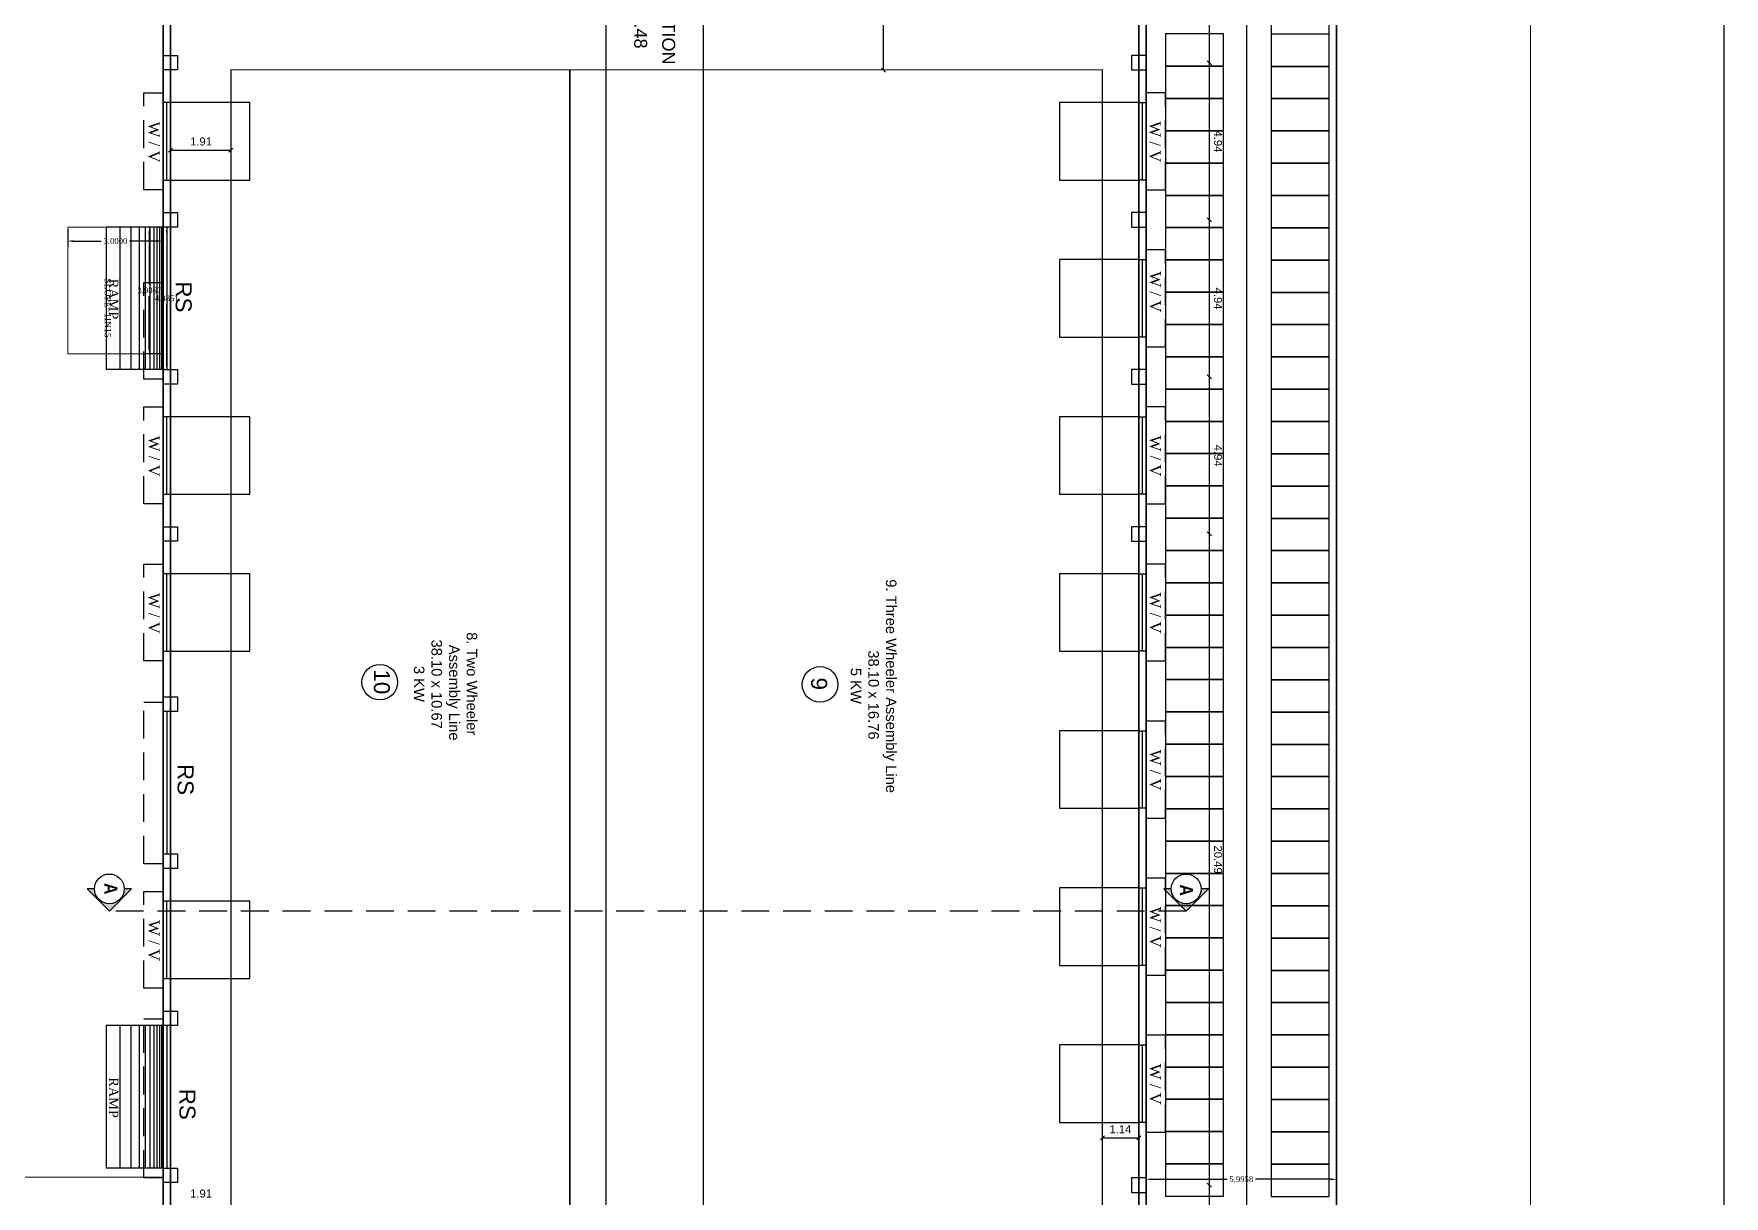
# Model space of a CAD drawing. Header units: metres. Extents: x 2267204 to 2267561, y 3771 to 3959.
# Drawn here: x 2267251.3 to 2267304.5, y 3853.6 to 3890.2 of the extents above; entities that cross this region are included whole.
import ezdxf

# ---------------------------------------------------------------- set-up
doc = ezdxf.new("R2010")
doc.units = ezdxf.units.M
doc.header["$LTSCALE"] = 3.5
doc.header["$MEASUREMENT"] = 0
doc.linetypes.add('HIDDEN', pattern=[0.375, 0.25, -0.125])
doc.layers.get('0').update_dxf_attribs({"linetype": 'CONTINUOUS'})
doc.layers.get('DEFPOINTS').update_dxf_attribs({"linetype": 'CONTINUOUS'})
for name, color, linetype, plot in [('BLK_1_COVERED_AREA', 140, 'CONTINUOUS', False), ('BLK_1_FLR_0_BLT_UP_AREA', 1, 'CONTINUOUS', False), ('CYCLE_PARKING', 2, 'CONTINUOUS', False), ('TWO_WHEELER_PARKING', 2, 'CONTINUOUS', False)]:
    doc.layers.add(name, color=color, linetype=linetype, plot=plot)
for name, color, linetype, lineweight in [('BLK_1_DA_RAMP_1', 1, 'CONTINUOUS', 0), ('BLK_1_FIRE_TENDER_MOVEMENT', 161, 'CONTINUOUS', 0), ('DIST_EXIT', 7, 'CONTINUOUS', 0), ('NOTIFIED_ROAD', 183, 'CONTINUOUS', 13), ('ROAD_WIDTH', 2, 'CONTINUOUS', 13)]:
    doc.layers.add(name, color=color, linetype=linetype, lineweight=lineweight)
for name, color, linetype in [('BLK_1_FLR_0_AC_ROOM_1', 117, 'CONTINUOUS'), ('BLK_1_FLR_0_CARPET_AREA', 10, 'CONTINUOUS'), ('BLK_1_FLR_0_EXIT_WIDTH_STAIR', 1, 'CONTINUOUS'), ('BLK_1_FLR_0_ROOM_1_LIGHT_VENTILATION_1', 2, 'CONTINUOUS'), ('BLK_1_FLR_1_ROOF_AREA', 54, 'CONTINUOUS'), ('BLK_1_LVL_0_BLDG_FOOT_PRINT', 1, 'CONTINUOUS'), ('BLK_1_LVL_0_FRONT_SETBACK', 2, 'CONTINUOUS'), ('BLK_1_LVL_0_REAR_SETBACK', 11, 'CONTINUOUS'), ('PLOT_BOUNDARY', 70, 'CONTINUOUS'), ('SURRENDER_ROAD_WIDTH', 2, 'CONTINUOUS')]:
    doc.layers.add(name, color=color, linetype=linetype)
doc.styles.add('cent', font='arial.ttf', dxfattribs={"height": 9})
doc.styles.get("Standard").update_dxf_attribs({"font": 'times.ttf'})
doc.styles.add('style1', font='arialbd.ttf')
doc.styles.add('style3', font='arial.ttf')
doc.linetypes.add('ZIGZAG', pattern='A,0.0001,-0.2,[131,ltypeshp.shx,S=0.2,R=0,X=-0.2,Y=0],-0.4,[131,ltypeshp.shx,S=0.2,R=180,X=0.2,Y=0],-0.2', length=0.8001)
doc.dimstyles.get("Standard").update_dxf_attribs({"dimtxt": 0.18, "dimasz": 0.18, "dimexe": 0.18, "dimexo": 0.0625, "dimgap": 0.09, "dimtad": 0, "dimtih": 1, "dimtoh": 1, "dimdec": 4, "dimzin": 0, "dimdsep": 46, "dimtxsty": 'Standard', "dimcen": 0.09, "dimadec": 0, "dimazin": 0, "dimtfac": 1, "dimtdec": 4, "dimtofl": 0, "dimtmove": 0, "dimatfit": 3, "dimfxl": 0, "dimtolj": 1, "dimtzin": 0, "dimarcsym": 0})

# ---------------------------------------------------------------- blocks, each defined once
blk = doc.blocks.new('*D1')
at = {"layer": 'BLK_1_FLR_0_EXIT_WIDTH_STAIR', "color": 0, "lineweight": -2}
for p, q in [((2267255.443, 3884.142), (2267255.326, 3884.142)), ((2267255.506, 3883.962), (2267255.506, 3882.082)), ((2267255.506, 3879.837), (2267255.506, 3881.718)), ((2267255.443, 3879.657), (2267255.326, 3879.657))]:
    blk.add_line(p, q, dxfattribs=at)
at = {"layer": 'BLK_1_FLR_0_EXIT_WIDTH_STAIR', "color": 0}
for points in [[(2267255.476, 3883.962), (2267255.536, 3883.962), (2267255.506, 3884.142)], [(2267255.476, 3879.837), (2267255.536, 3879.837), (2267255.506, 3879.657)]]:
    blk.add_solid(points, dxfattribs=at)
at = {"layer": 'DEFPOINTS', "color": 0}
for p in [(2267255.506, 3884.142), (2267255.506, 3884.142), (2267255.506, 3879.657)]:
    blk.add_point(p, dxfattribs=at)
at = {"layer": 'BLK_1_FLR_0_EXIT_WIDTH_STAIR', "color": 0, "insert": (2267255.506, 3881.9), "char_height": 0.18, "attachment_point": 5}
blk.add_mtext('\\A1;4.4851', dxfattribs=at)
blk = doc.blocks.new('*D2')
at = {"layer": 'BLK_1_DA_RAMP_1', "color": 0, "lineweight": -2}
for p, q in [((2267252.391, 3884.08), (2267252.391, 3883.524)), ((2267255.391, 3884.08), (2267255.391, 3883.524)), ((2267252.571, 3883.704), (2267253.446, 3883.704)), ((2267255.211, 3883.704), (2267254.337, 3883.704))]:
    blk.add_line(p, q, dxfattribs=at)
at = {"layer": 'BLK_1_DA_RAMP_1', "color": 0}
for points in [[(2267252.571, 3883.734), (2267252.571, 3883.674), (2267252.391, 3883.704)], [(2267255.211, 3883.734), (2267255.211, 3883.674), (2267255.391, 3883.704)]]:
    blk.add_solid(points, dxfattribs=at)
at = {"layer": 'DEFPOINTS', "color": 0}
for p in [(2267252.391, 3884.142), (2267255.391, 3884.142), (2267252.391, 3883.704)]:
    blk.add_point(p, dxfattribs=at)
at = {"layer": 'BLK_1_DA_RAMP_1', "color": 0, "insert": (2267253.891, 3883.704), "char_height": 0.18, "attachment_point": 5}
blk.add_mtext('\\A1;3.0000', dxfattribs=at)
blk = doc.blocks.new('*D3')
at = {"layer": 'BLK_1_DA_RAMP_1', "color": 0, "lineweight": -2}
for p, q in [((2267255.329, 3884.142), (2267254.777, 3884.142)), ((2267254.957, 3883.962), (2267254.957, 3882.331)), ((2267254.957, 3880.336), (2267254.957, 3881.967)), ((2267255.329, 3880.156), (2267254.777, 3880.156))]:
    blk.add_line(p, q, dxfattribs=at)
at = {"layer": 'BLK_1_DA_RAMP_1', "color": 0}
for points in [[(2267254.927, 3883.962), (2267254.987, 3883.962), (2267254.957, 3884.142)], [(2267254.927, 3880.336), (2267254.987, 3880.336), (2267254.957, 3880.156)]]:
    blk.add_solid(points, dxfattribs=at)
at = {"layer": 'DEFPOINTS', "color": 0}
for p in [(2267254.957, 3884.142), (2267255.391, 3884.142), (2267255.391, 3880.156)]:
    blk.add_point(p, dxfattribs=at)
at = {"layer": 'BLK_1_DA_RAMP_1', "color": 0, "insert": (2267254.957, 3882.149), "char_height": 0.18, "attachment_point": 5}
blk.add_mtext('\\A1;3.9867', dxfattribs=at)
blk = doc.blocks.new('*D25')
at = {"layer": 'DEFPOINTS', "color": 0}
for p in [(2267286.329, 3854.181), (2267292.325, 3854.181), (2267292.325, 3854.181)]:
    blk.add_point(p, dxfattribs=at)
at = {"layer": 'DIST_EXIT', "color": 0, "lineweight": -2}
for p, q in [((2267286.329, 3854.243), (2267286.329, 3854.361)), ((2267286.509, 3854.181), (2267288.886, 3854.181)), ((2267292.145, 3854.181), (2267289.769, 3854.181)), ((2267292.325, 3854.243), (2267292.325, 3854.361))]:
    blk.add_line(p, q, dxfattribs=at)
at = {"layer": 'DIST_EXIT', "color": 0}
for points in [[(2267286.509, 3854.211), (2267286.509, 3854.151), (2267286.329, 3854.181)], [(2267292.145, 3854.211), (2267292.145, 3854.151), (2267292.325, 3854.181)]]:
    blk.add_solid(points, dxfattribs=at)
at = {"layer": 'DIST_EXIT', "color": 0, "insert": (2267289.327, 3854.181), "char_height": 0.18, "attachment_point": 5}
blk.add_mtext('\\A1;5.9958', dxfattribs=at)
blk = doc.blocks.new('A$C6FD31E64')
h = blk.add_hatch(color=0)
edge = h.paths.add_edge_path()
edge.add_line((22.475, 15.252), (22.241, 15.252))
edge.add_line((22.241, 15.252), (22.943, 14.551))
edge.add_line((22.943, 14.551), (23.644, 15.252))
edge.add_line((23.644, 15.252), (23.41, 15.252))
edge.add_ellipse((22.943, 15.252), major_axis=(0.331, 0.331), ratio=1, start_angle=135, end_angle=315, ccw=False)
h = blk.add_hatch(color=0)
edge = h.paths.add_edge_path()
edge.add_line((56.367, 15.252), (56.133, 15.252))
edge.add_line((56.133, 15.252), (56.835, 14.551))
edge.add_line((56.835, 14.551), (57.536, 15.252))
edge.add_line((57.536, 15.252), (57.302, 15.252))
edge.add_ellipse((56.835, 15.252), major_axis=(0.331, 0.331), ratio=1, start_angle=135, end_angle=315, ccw=False)
at = {"color": 0, "linetype": 'HIDDEN'}
for p, q in [((38.58, 0.838), (38.58, 89.538)), ((41.628, 89.538), (41.628, 0.838)), ((24.025, 37.252), (24.025, 40.3)), ((24.025, 40.3), (24.635, 40.3)), ((56.182, 40.3), (55.573, 40.3)), ((56.182, 37.252), (56.182, 40.3)), ((24.635, 37.252), (24.025, 37.252)), ((55.573, 37.252), (56.182, 37.252)), ((56.182, 35.358), (55.573, 35.358)), ((56.182, 32.31), (56.182, 35.358)), ((24.025, 31.286), (24.025, 34.335)), ((24.025, 34.335), (24.635, 34.335)), ((55.573, 32.31), (56.182, 32.31)), ((24.635, 31.286), (24.025, 31.286)), ((24.025, 27.368), (24.025, 30.416)), ((24.025, 30.416), (24.635, 30.416)), ((56.182, 30.416), (55.573, 30.416)), ((56.182, 27.368), (56.182, 30.416)), ((24.635, 27.368), (24.025, 27.368)), ((55.573, 27.368), (56.182, 27.368)), ((24.025, 22.425), (24.025, 25.473)), ((24.025, 25.473), (24.635, 25.473)), ((56.182, 25.473), (55.573, 25.473)), ((56.182, 22.425), (56.182, 25.473)), ((24.635, 22.425), (24.025, 22.425)), ((55.573, 22.425), (56.182, 22.425)), ((24.025, 16.046), (24.025, 21.129)), ((24.025, 21.129), (24.635, 21.129)), ((56.182, 20.531), (55.573, 20.531)), ((56.182, 17.483), (56.182, 20.531)), ((55.573, 17.483), (56.182, 17.483)), ((24.635, 16.046), (24.025, 16.046)), ((56.182, 15.589), (55.573, 15.589)), ((56.182, 12.541), (56.182, 15.589)), ((24.025, 12.127), (24.025, 15.175)), ((24.025, 15.175), (24.635, 15.175)), ((56.835, 14.551), (22.943, 14.551)), ((55.573, 12.541), (56.182, 12.541)), ((24.635, 12.127), (24.025, 12.127)), ((24.025, 6.161), (24.025, 11.166)), ((24.025, 11.166), (24.635, 11.166)), ((56.182, 10.647), (55.573, 10.647)), ((56.182, 7.598), (56.182, 10.647)), ((55.573, 7.598), (56.182, 7.598)), ((24.635, 6.161), (24.025, 6.161))]:
    blk.add_line(p, q, dxfattribs=at)
at = {"color": 0}
for p, q in [((55.573, 0.61), (55.573, 89.766)), ((55.573, 0.61), (55.573, 89.766)), ((55.573, 0.61), (55.573, 89.766)), ((58.741, 0.61), (58.741, 89.766)), ((55.573, 56.695), (55.573, 0.61)), ((24.635, 0.61), (24.635, 46.418)), ((24.635, 45.939), (24.635, 0.61)), ((24.635, 45.939), (24.635, 0.61)), ((24.635, 45.939), (24.635, 0.61)), ((24.863, 41.476), (24.863, 45.961)), ((55.344, 45.961), (55.344, 41.476)), ((57.564, 41.247), (57.564, 46.189)), ((47.309, 41.017), (47.309, 45.62)), ((24.635, 41.476), (25.092, 41.476)), ((24.635, 41.019), (24.635, 41.476)), ((24.635, 41.476), (25.092, 41.476)), ((24.635, 41.019), (24.635, 41.476)), ((25.092, 41.019), (24.635, 41.019)), ((25.092, 41.019), (24.635, 41.019)), ((24.863, 36.534), (24.863, 41.019)), ((25.092, 41.476), (25.092, 41.019)), ((25.092, 41.476), (25.092, 41.019)), ((55.573, 41.476), (55.116, 41.476)), ((55.116, 41.476), (55.116, 41.019)), ((55.573, 41.476), (55.116, 41.476)), ((55.116, 41.476), (55.116, 41.019)), ((55.116, 41.019), (55.573, 41.019)), ((55.116, 41.019), (55.573, 41.019)), ((55.344, 41.019), (55.344, 36.534)), ((55.573, 41.019), (55.573, 41.476)), ((55.573, 41.019), (55.573, 41.476)), ((57.564, 36.305), (57.564, 41.247)), ((24.635, 39.995), (24.635, 37.557)), ((24.863, 39.995), (24.635, 39.995)), ((24.749, 37.557), (24.749, 39.995)), ((24.863, 37.557), (24.863, 39.995)), ((55.344, 37.557), (55.344, 39.995)), ((55.344, 39.995), (55.573, 39.995)), ((55.458, 37.557), (55.458, 39.995)), ((55.573, 39.995), (55.573, 37.557)), ((24.863, 38.497), (26.768, 38.497)), ((24.635, 37.557), (24.863, 37.557)), ((55.573, 37.557), (55.344, 37.557)), ((24.635, 36.534), (25.092, 36.534)), ((24.635, 36.076), (24.635, 36.534)), ((24.635, 36.534), (25.092, 36.534)), ((24.635, 36.076), (24.635, 36.534)), ((25.092, 36.534), (25.092, 36.076)), ((25.092, 36.534), (25.092, 36.076)), ((55.573, 36.534), (55.116, 36.534)), ((55.116, 36.534), (55.116, 36.076)), ((55.573, 36.534), (55.116, 36.534)), ((55.116, 36.534), (55.116, 36.076)), ((55.573, 36.076), (55.573, 36.534)), ((55.573, 36.076), (55.573, 36.534)), ((57.564, 31.363), (57.564, 36.305)), ((24.635, 36.076), (22.846, 36.076)), ((22.846, 36.076), (22.846, 31.591)), ((23.288, 31.591), (23.288, 36.076)), ((23.627, 31.591), (23.627, 36.076)), ((23.893, 31.591), (23.893, 36.076)), ((24.078, 31.591), (24.078, 36.076)), ((24.232, 31.591), (24.232, 36.076)), ((24.353, 31.591), (24.353, 36.076)), ((24.447, 31.591), (24.447, 36.076)), ((24.528, 31.591), (24.528, 36.076)), ((24.592, 31.591), (24.592, 36.076)), ((25.092, 36.076), (24.635, 36.076)), ((25.092, 36.076), (24.635, 36.076)), ((55.116, 36.076), (55.573, 36.076)), ((55.116, 36.076), (55.573, 36.076)), ((55.344, 36.076), (55.344, 31.591)), ((55.344, 32.615), (55.344, 35.053)), ((55.344, 35.053), (55.573, 35.053)), ((55.458, 32.615), (55.458, 35.053)), ((55.573, 35.053), (55.573, 32.615)), ((55.573, 32.615), (55.344, 32.615)), ((24.635, 31.591), (22.846, 31.591)), ((24.635, 31.591), (25.092, 31.591)), ((24.635, 31.134), (24.635, 31.591)), ((24.635, 31.591), (25.092, 31.591)), ((24.635, 31.134), (24.635, 31.591)), ((25.092, 31.591), (25.092, 31.134)), ((25.092, 31.591), (25.092, 31.134)), ((55.573, 31.591), (55.116, 31.591)), ((55.116, 31.591), (55.116, 31.134)), ((55.573, 31.591), (55.116, 31.591)), ((55.116, 31.591), (55.116, 31.134)), ((55.573, 31.134), (55.573, 31.591)), ((55.573, 31.134), (55.573, 31.591)), ((25.092, 31.134), (24.635, 31.134)), ((25.092, 31.134), (24.635, 31.134)), ((24.863, 26.649), (24.863, 31.134)), ((55.116, 31.134), (55.573, 31.134)), ((55.116, 31.134), (55.573, 31.134)), ((55.344, 31.134), (55.344, 26.649)), ((57.564, 26.42), (57.564, 31.363)), ((24.635, 30.111), (24.635, 27.672)), ((24.863, 30.111), (24.635, 30.111)), ((24.749, 27.672), (24.749, 30.111)), ((24.863, 27.672), (24.863, 30.111)), ((55.344, 27.672), (55.344, 30.111)), ((55.344, 30.111), (55.573, 30.111)), ((55.458, 27.672), (55.458, 30.111)), ((55.573, 30.111), (55.573, 27.672)), ((24.635, 27.672), (24.863, 27.672)), ((55.573, 27.672), (55.344, 27.672)), ((24.635, 26.649), (25.092, 26.649)), ((24.635, 26.192), (24.635, 26.649)), ((24.635, 26.649), (25.092, 26.649)), ((24.635, 26.192), (24.635, 26.649)), ((25.092, 26.649), (25.092, 26.192)), ((25.092, 26.649), (25.092, 26.192)), ((55.573, 26.649), (55.116, 26.649)), ((55.116, 26.649), (55.116, 26.192)), ((55.573, 26.649), (55.116, 26.649)), ((55.116, 26.649), (55.116, 26.192)), ((55.573, 26.192), (55.573, 26.649)), ((55.573, 26.192), (55.573, 26.649)), ((25.092, 26.192), (24.635, 26.192)), ((25.092, 26.192), (24.635, 26.192)), ((24.863, 21.293), (24.863, 26.192)), ((55.116, 26.192), (55.573, 26.192)), ((55.116, 26.192), (55.573, 26.192)), ((55.344, 26.192), (55.344, 6.161)), ((57.564, 5.933), (57.564, 26.42)), ((24.635, 25.169), (24.635, 22.73)), ((24.863, 25.169), (24.635, 25.169)), ((24.749, 22.73), (24.749, 25.169)), ((24.863, 22.73), (24.863, 25.169)), ((55.344, 22.73), (55.344, 25.169)), ((55.344, 25.169), (55.573, 25.169)), ((55.458, 22.73), (55.458, 25.169)), ((55.573, 25.169), (55.573, 22.73)), ((24.635, 22.73), (24.863, 22.73)), ((55.573, 22.73), (55.344, 22.73)), ((24.635, 21.293), (25.092, 21.293)), ((24.635, 20.836), (24.635, 21.293)), ((24.635, 21.293), (25.092, 21.293)), ((24.635, 20.836), (24.635, 21.293)), ((25.092, 21.293), (25.092, 20.836)), ((25.092, 21.293), (25.092, 20.836)), ((25.092, 20.836), (24.635, 20.836)), ((25.092, 20.836), (24.635, 20.836)), ((55.344, 17.788), (55.344, 20.226)), ((55.344, 20.226), (55.573, 20.226)), ((55.458, 17.788), (55.458, 20.226)), ((55.573, 20.226), (55.573, 17.788)), ((55.573, 17.788), (55.344, 17.788)), ((24.635, 16.351), (25.092, 16.351)), ((24.635, 15.894), (24.635, 16.351)), ((24.635, 16.351), (25.092, 16.351)), ((24.635, 15.894), (24.635, 16.351)), ((25.092, 16.351), (25.092, 15.894)), ((25.092, 16.351), (25.092, 15.894)), ((25.092, 15.894), (24.635, 15.894)), ((25.092, 15.894), (24.635, 15.894)), ((24.863, 11.409), (24.863, 15.894)), ((55.344, 12.846), (55.344, 15.284)), ((55.344, 15.284), (55.573, 15.284)), ((55.458, 12.846), (55.458, 15.284)), ((55.573, 15.284), (55.573, 12.846)), ((24.635, 14.87), (24.635, 12.432)), ((24.863, 14.87), (24.635, 14.87)), ((24.749, 12.432), (24.749, 14.87)), ((24.863, 12.432), (24.863, 14.87)), ((55.573, 12.846), (55.344, 12.846)), ((24.635, 12.432), (24.863, 12.432)), ((24.635, 11.409), (25.092, 11.409)), ((24.635, 10.951), (24.635, 11.409)), ((24.635, 11.409), (25.092, 11.409)), ((24.635, 10.951), (24.635, 11.409)), ((25.092, 11.409), (25.092, 10.951)), ((25.092, 11.409), (25.092, 10.951)), ((24.635, 10.951), (22.846, 10.951)), ((22.846, 10.951), (22.846, 6.466)), ((23.288, 6.466), (23.288, 10.951)), ((23.627, 6.466), (23.627, 10.951)), ((23.893, 6.466), (23.893, 10.951)), ((24.078, 6.466), (24.078, 10.951)), ((24.232, 6.466), (24.232, 10.951)), ((24.353, 6.466), (24.353, 10.951)), ((24.447, 6.466), (24.447, 10.951)), ((24.528, 6.466), (24.528, 10.951)), ((24.592, 6.466), (24.592, 10.951)), ((25.092, 10.951), (24.635, 10.951)), ((25.092, 10.951), (24.635, 10.951)), ((55.344, 7.903), (55.344, 10.342)), ((55.344, 10.342), (55.573, 10.342)), ((55.458, 7.903), (55.458, 10.342)), ((55.573, 10.342), (55.573, 7.903)), ((55.573, 7.903), (55.344, 7.903)), ((54.201, 7.418), (55.344, 7.418)), ((24.635, 6.466), (22.846, 6.466)), ((24.635, 6.466), (25.092, 6.466)), ((24.635, 6.009), (24.635, 6.466)), ((24.635, 6.466), (25.092, 6.466)), ((24.635, 6.009), (24.635, 6.466)), ((25.092, 6.466), (25.092, 6.009)), ((25.092, 6.466), (25.092, 6.009)), ((25.092, 6.009), (24.635, 6.009)), ((25.092, 6.009), (24.635, 6.009)), ((24.863, 1.067), (24.863, 6.009)), ((55.573, 6.161), (55.116, 6.161)), ((55.116, 6.161), (55.116, 5.704)), ((55.573, 6.161), (55.116, 6.161)), ((55.116, 6.161), (55.116, 5.704)), ((55.573, 5.704), (55.573, 6.161)), ((55.573, 5.704), (55.573, 6.161)), ((57.564, 0.838), (57.564, 5.933)), ((55.116, 5.704), (55.573, 5.704)), ((55.116, 5.704), (55.573, 5.704)), ((55.344, 5.704), (55.344, 1.067))]:
    blk.add_line(p, q, dxfattribs=at)
at = {"color": 0, "lineweight": 30}
for p, q in [((37.437, 41.011), (26.768, 41.019)), ((26.768, 41.019), (26.768, 2.917)), ((54.201, 41.019), (37.437, 41.016)), ((37.437, 41.016), (37.437, 2.915)), ((37.437, 2.91), (37.437, 41.011)), ((54.201, 2.917), (54.201, 41.019))]:
    blk.add_line(p, q, dxfattribs=at)
at = {"color": 0, "linetype": 'ByBlock'}
for p, q in [((47.246, 41.081), (47.373, 40.954)), ((57.627, 41.184), (57.5, 41.311)), ((57.5, 41.311), (57.627, 41.184)), ((24.927, 38.56), (24.8, 38.433)), ((26.705, 38.433), (26.832, 38.56)), ((57.627, 36.241), (57.5, 36.368)), ((57.5, 36.368), (57.627, 36.241)), ((57.627, 31.299), (57.5, 31.426)), ((57.5, 31.426), (57.627, 31.299)), ((57.627, 26.357), (57.5, 26.484)), ((57.5, 26.484), (57.627, 26.357)), ((22.475, 15.252), (22.241, 15.252)), ((22.241, 15.252), (22.943, 14.551)), ((22.943, 14.551), (23.644, 15.252)), ((23.644, 15.252), (23.41, 15.252)), ((56.367, 15.252), (56.133, 15.252)), ((56.133, 15.252), (56.835, 14.551)), ((56.835, 14.551), (57.536, 15.252)), ((57.536, 15.252), (57.302, 15.252)), ((54.265, 7.481), (54.138, 7.354)), ((55.281, 7.354), (55.408, 7.481)), ((57.627, 5.869), (57.5, 5.996)), ((57.5, 5.996), (57.627, 5.869))]:
    blk.add_line(p, q, dxfattribs=at)
at = {"color": 0, "linetype": 'ZIGZAG', "ltscale": 0.5}
for p, q in [((24.749, 36.076), (24.749, 31.591)), ((24.749, 20.836), (24.749, 16.351)), ((24.749, 10.951), (24.749, 6.466))]:
    blk.add_line(p, q, dxfattribs=at)
at = {"color": 0}
for centre, major_axis, start_param, end_param in [((31.454, 21.757), (0.396, -0.396), 5.497787, 11.780972), ((45.312, 21.686), (0.396, 0.396), 3.926991, 10.210176)]:
    blk.add_ellipse(centre, major_axis=major_axis, ratio=1, start_param=start_param, end_param=end_param, dxfattribs=at)
at = {"color": 0, "linetype": 'ByBlock'}
for centre in [(22.943, 15.252), (56.835, 15.252)]:
    blk.add_ellipse(centre, major_axis=(0.331, -0.331), ratio=1, start_param=5.497787, end_param=11.780972, dxfattribs=at)
at = {"color": 0, "lineweight": 9, "style": 'style3', "width": 1}
for s, height, p in [('WORK STATION', 0.40738, (40.344, 45.583)), ('91.44 x 30.48', 0.40738, (39.462, 45.142)), ('RS', 0.5029, (25.031, 34.367)), ('10', 0.5029, (31.27, 22.157)), ('9', 0.503, (45.03, 21.902)), ('RS', 0.5029, (25.092, 19.182)), ('RS', 0.5029, (25.149, 8.964))]:
    blk.add_text(s, height=height, rotation=270, dxfattribs=at).set_placement(p)
at = {"color": 0, "width": 1}
for s, height, p in [('W / V', 0.3493, (24.181, 39.396)), ('W / V', 0.3493, (55.683, 39.404)), ('W / V', 0.3493, (55.693, 34.683)), ('RAMP', 0.2982, (22.929, 34.449)), ('W / V', 0.3493, (24.181, 29.511)), ('W / V', 0.3493, (55.693, 29.519)), ('W / V', 0.3493, (24.181, 24.569)), ('W / V', 0.3493, (55.693, 24.577)), ('W / V', 0.3493, (55.693, 19.635)), ('W / V', 0.3493, (55.693, 14.692)), ('W / V', 0.3493, (24.174, 14.271)), ('W / V', 0.3493, (55.693, 9.75)), ('RAMP', 0.2982, (22.929, 9.324))]:
    blk.add_text(s, height=height, rotation=270, dxfattribs=at).set_placement(p)
at = {"color": 0, "style": 'cent', "width": 1}
for s, p in [('1.91 ', (25.484, 38.644)), ('1.14 ', (54.417, 7.562)), ('1.91 ', (25.484, 5.54))]:
    blk.add_text(s, height=0.254, dxfattribs=at).set_placement(p)
at = {"color": 0}
for s, height, style, width, p in [('4.94 ', 0.254, 'cent', 1, (57.712, 39.115)), ('4.94 ', 0.254, 'cent', 1, (57.712, 34.173)), ('4.94 ', 0.254, 'cent', 1, (57.712, 29.231)), ('9. Three Wheeler Assembly Line', 0.33194, 'style3', 1, (47.385, 24.996)), ('38.10 x 10.67', 0.33194, 'style3', 1, (33.082, 23.098)), ('    Assembly Line', 0.33194, 'style3', 1, (33.637, 23.449)), ('8. Two Wheeler', 0.33194, 'style3', 1, (34.19, 23.329)), ('    38.10 x 16.76', 0.33194, 'style3', 1, (46.831, 23.275)), ('3 KW', 0.3319, 'style3', 1, (32.528, 22.267)), ('5 KW', 0.3319, 'style3', 1, (46.277, 22.207)), ('20.49 ', 0.254, 'cent', 1, (57.712, 16.618)), ('A', 0.411, 'style1', 0.875, (22.782, 15.439)), ('A', 0.411, 'style1', 0.875, (56.636, 15.394))]:
    blk.add_text(s, height=height, rotation=270, dxfattribs=dict(at, style=style, width=width)).set_placement(p)

msp = doc.modelspace()

# ---------------------------------------------------------------- linework, layer by layer
at = {"layer": 'BLK_1_COVERED_AREA'}
msp.add_lwpolyline([(2267233.67365, 3937.83233), (2267233.67365, 3937.83233), (2267233.67365, 3937.83233), (2267233.67365, 3894.00511), (2267255.39132, 3894.00511), (2267255.39132, 3848.67562), (2267286.32946, 3848.67562), (2267286.32946, 3937.83233), (2267255.39132, 3937.83233), (2267255.39132, 3937.83233)], close=True, dxfattribs=at)
at = {"layer": 'BLK_1_DA_RAMP_1'}
msp.add_lwpolyline([(2267252.39132, 3884.14235), (2267255.39132, 3884.14235), (2267255.39132, 3880.15569), (2267252.39132, 3880.15569)], close=True, dxfattribs=at)
at = {"layer": 'BLK_1_FIRE_TENDER_MOVEMENT'}
for points in [[(2267292.32527, 3937.83233), (2267286.32946, 3937.83233), (2267286.32946, 3848.67562), (2267292.32527, 3848.67562)], [(2267249.39132, 3854.25074), (2267255.39132, 3854.25074), (2267255.39132, 3893.89967), (2267233.67366, 3893.89967), (2267233.67365, 3887.89967), (2267249.39132, 3887.89967)]]:
    msp.add_lwpolyline(points, close=True, dxfattribs=at)
at = {"layer": 'BLK_1_FLR_0_AC_ROOM_1', "color": 4}
msp.add_lwpolyline([(2267286.10085, 3937.60373), (2267286.10085, 3848.90422), (2267255.61992, 3848.90422), (2267255.61992, 3937.60373)], close=True, dxfattribs=at)
at = {"layer": 'BLK_1_FLR_0_BLT_UP_AREA', "color": 47}
msp.add_lwpolyline([(2267233.67365, 3937.83233), (2267233.67365, 3937.83233), (2267233.67365, 3937.83233), (2267233.67365, 3894.00511), (2267255.39132, 3894.00511), (2267255.39132, 3848.67562), (2267286.32946, 3848.67562), (2267286.32946, 3937.83233), (2267255.39132, 3937.83233), (2267255.39132, 3937.83233)], close=True, dxfattribs=at)
at = {"layer": 'BLK_1_FLR_0_CARPET_AREA', "color": 14}
msp.add_lwpolyline([(2267233.90137, 3937.60291), (2267233.90137, 3923.88731), (2267236.27518, 3923.88731), (2267236.27518, 3923.6587), (2267233.90226, 3923.6587), (2267233.90226, 3894.23372), (2267255.39132, 3894.23372), (2267255.39132, 3923.6587), (2267237.34201, 3923.6587), (2267237.34201, 3923.88731), (2267255.39132, 3923.88731), (2267255.39132, 3925.22629), (2267255.61992, 3925.22629), (2267255.61992, 3848.90422), (2267286.10085, 3848.90422), (2267286.10085, 3937.60373), (2267255.61992, 3937.60373), (2267255.61992, 3929.88552), (2267255.39132, 3929.88552), (2267255.39132, 3937.60291)], close=True, dxfattribs=at)
at = {"layer": 'BLK_1_FLR_0_ROOM_1_LIGHT_VENTILATION_1'}
for points in [[(2267272.38443, 3937.60373), (2267272.38443, 3848.90422), (2267269.33634, 3848.90422), (2267269.33634, 3937.60373)], [(2267255.61992, 3888.06133), (2267255.61992, 3885.62286), (2267258.12008, 3885.62286), (2267258.12008, 3888.06133)], [(2267283.6007, 3888.06133), (2267283.6007, 3885.62286), (2267286.10085, 3885.62286), (2267286.10085, 3888.06133)], [(2267283.6007, 3883.11906), (2267283.6007, 3880.68059), (2267286.10085, 3880.68059), (2267286.10085, 3883.11906)], [(2267255.61992, 3878.1768), (2267255.61992, 3875.73833), (2267258.12008, 3875.73833), (2267258.12008, 3878.1768)], [(2267283.6007, 3878.1768), (2267283.6007, 3875.73833), (2267286.10085, 3875.73833), (2267286.10085, 3878.1768)], [(2267255.61992, 3873.23454), (2267255.61992, 3870.79606), (2267258.12008, 3870.79606), (2267258.12008, 3873.23454)], [(2267283.6007, 3873.23454), (2267283.6007, 3870.79606), (2267286.10085, 3870.79606), (2267286.10085, 3873.23454)], [(2267283.6007, 3868.29227), (2267283.6007, 3865.8538), (2267286.10085, 3865.8538), (2267286.10085, 3868.29227)], [(2267283.6007, 3863.35001), (2267283.6007, 3860.91153), (2267286.10085, 3860.91153), (2267286.10085, 3863.35001)], [(2267255.61992, 3862.93634), (2267255.61992, 3860.49786), (2267258.12008, 3860.49786), (2267258.12008, 3862.93634)], [(2267283.6007, 3858.40774), (2267283.6007, 3855.96927), (2267286.10085, 3855.96927), (2267286.10085, 3858.40774)]]:
    msp.add_lwpolyline(points, close=True, dxfattribs=at)
at = {"layer": 'BLK_1_FLR_1_ROOF_AREA'}
msp.add_lwpolyline([(2267233.67365, 3937.83233), (2267233.67365, 3923.6587), (2267233.67365, 3923.6587), (2267233.67365, 3894.00511), (2267255.39132, 3894.00511), (2267255.39132, 3848.67562), (2267286.32946, 3848.67562), (2267286.32946, 3937.83233), (2267255.39132, 3937.83233), (2267255.39132, 3937.83233)], close=True, dxfattribs=at)
at = {"layer": 'BLK_1_LVL_0_BLDG_FOOT_PRINT'}
msp.add_lwpolyline([(2267233.67365, 3937.83233), (2267233.67365, 3923.6587), (2267233.67365, 3923.6587), (2267233.67365, 3894.00511), (2267255.39132, 3894.00511), (2267255.39132, 3848.67562), (2267286.32946, 3848.67562), (2267286.32946, 3937.83233), (2267255.39132, 3937.83233), (2267255.39132, 3937.83233)], close=True, dxfattribs=at)
at = {"layer": 'BLK_1_LVL_0_FRONT_SETBACK'}
msp.add_lwpolyline([(2267292.32526, 3937.83233), (2267286.32946, 3937.83233), (2267286.32946, 3848.67562), (2267292.32526, 3848.67562)], close=True, dxfattribs=at)
at = {"layer": 'BLK_1_LVL_0_REAR_SETBACK'}
msp.add_lwpolyline([(2267205.94924, 3937.83233), (2267233.67365, 3937.83233), (2267233.67365, 3937.83233), (2267233.67365, 3937.83233), (2267233.67365, 3937.83233), (2267233.67365, 3937.83233), (2267233.67365, 3937.83233), (2267233.67365, 3937.83233), (2267233.67365, 3894.00511), (2267255.39132, 3894.00511), (2267255.39132, 3848.67562), (2267252.01454, 3848.67562)], close=True, dxfattribs=at)
at = {"layer": 'CYCLE_PARKING', "color": 250, "linetype": 'Continuous'}
for points in [[(2267290.2683, 3858.72351), (2267292.09682, 3858.72351), (2267292.09682, 3940.05554), (2267290.2683, 3940.05554)], [(2267292.09682, 3890.21487), (2267290.2683, 3890.21487), (2267290.2683, 3889.19903), (2267292.09682, 3889.19903)], [(2267292.09682, 3889.19902), (2267290.2683, 3889.19902), (2267290.2683, 3888.18318), (2267292.09682, 3888.18318)], [(2267292.09682, 3888.18317), (2267290.2683, 3888.18317), (2267290.2683, 3887.16733), (2267292.09682, 3887.16733)], [(2267292.09682, 3887.16732), (2267290.2683, 3887.16732), (2267290.2683, 3886.15147), (2267292.09682, 3886.15147)], [(2267292.09682, 3886.15147), (2267290.2683, 3886.15147), (2267290.2683, 3885.13562), (2267292.09682, 3885.13562)], [(2267292.09682, 3885.13562), (2267290.2683, 3885.13562), (2267290.2683, 3884.11977), (2267292.09682, 3884.11977)], [(2267292.09682, 3884.11977), (2267290.2683, 3884.11977), (2267290.2683, 3883.10392), (2267292.09682, 3883.10392)], [(2267292.09682, 3883.10392), (2267290.2683, 3883.10392), (2267290.2683, 3882.08807), (2267292.09682, 3882.08807)], [(2267292.09682, 3882.08807), (2267290.2683, 3882.08807), (2267290.2683, 3881.07222), (2267292.09682, 3881.07222)], [(2267292.09682, 3881.07222), (2267290.2683, 3881.07222), (2267290.2683, 3880.05637), (2267292.09682, 3880.05637)], [(2267292.09682, 3880.05637), (2267290.2683, 3880.05637), (2267290.2683, 3879.04052), (2267292.09682, 3879.04052)], [(2267292.09682, 3879.04052), (2267290.2683, 3879.04052), (2267290.2683, 3878.02467), (2267292.09682, 3878.02467)], [(2267292.09682, 3878.02467), (2267290.2683, 3878.02467), (2267290.2683, 3877.00882), (2267292.09682, 3877.00882)], [(2267292.09682, 3877.00881), (2267290.2683, 3877.00881), (2267290.2683, 3875.99297), (2267292.09682, 3875.99297)], [(2267292.09682, 3875.99296), (2267290.2683, 3875.99296), (2267290.2683, 3874.97712), (2267292.09682, 3874.97712)], [(2267292.09682, 3874.97711), (2267290.2683, 3874.97711), (2267290.2683, 3873.96127), (2267292.09682, 3873.96127)], [(2267292.09682, 3873.96126), (2267290.2683, 3873.96126), (2267290.2683, 3872.94542), (2267292.09682, 3872.94542)], [(2267292.09682, 3872.94541), (2267290.2683, 3872.94541), (2267290.2683, 3871.92956), (2267292.09682, 3871.92956)], [(2267292.09682, 3871.92956), (2267290.2683, 3871.92956), (2267290.2683, 3870.91371), (2267292.09682, 3870.91371)], [(2267292.09682, 3870.91371), (2267290.2683, 3870.91371), (2267290.2683, 3869.89786), (2267292.09682, 3869.89786)], [(2267292.09682, 3869.89786), (2267290.2683, 3869.89786), (2267290.2683, 3868.88201), (2267292.09682, 3868.88201)], [(2267292.09682, 3868.88201), (2267290.2683, 3868.88201), (2267290.2683, 3867.86616), (2267292.09682, 3867.86616)], [(2267292.09682, 3867.86616), (2267290.2683, 3867.86616), (2267290.2683, 3866.85031), (2267292.09682, 3866.85031)], [(2267292.09682, 3866.85031), (2267290.2683, 3866.85031), (2267290.2683, 3865.83446), (2267292.09682, 3865.83446)], [(2267292.09682, 3865.83446), (2267290.2683, 3865.83446), (2267290.2683, 3864.81861), (2267292.09682, 3864.81861)], [(2267292.09682, 3864.81861), (2267290.2683, 3864.81861), (2267290.2683, 3863.80276), (2267292.09682, 3863.80276)], [(2267292.09682, 3863.80276), (2267290.2683, 3863.80276), (2267290.2683, 3862.78691), (2267292.09682, 3862.78691)], [(2267292.09682, 3862.78691), (2267290.2683, 3862.78691), (2267290.2683, 3861.77106), (2267292.09682, 3861.77106)], [(2267292.09682, 3861.77106), (2267290.2683, 3861.77106), (2267290.2683, 3860.75521), (2267292.09682, 3860.75521)], [(2267292.09682, 3860.75521), (2267290.2683, 3860.75521), (2267290.2683, 3859.73936), (2267292.09682, 3859.73936)], [(2267292.09682, 3859.73936), (2267290.2683, 3859.73936), (2267290.2683, 3858.72351), (2267292.09682, 3858.72351)], [(2267292.09682, 3858.72351), (2267290.2683, 3858.72351), (2267290.2683, 3857.70766), (2267292.09682, 3857.70766)], [(2267292.09682, 3857.70766), (2267290.2683, 3857.70766), (2267290.2683, 3856.69182), (2267292.09682, 3856.69182)], [(2267292.09682, 3856.69181), (2267290.2683, 3856.69181), (2267290.2683, 3855.67596), (2267292.09682, 3855.67596)], [(2267292.09682, 3855.67596), (2267290.2683, 3855.67596), (2267290.2683, 3854.66011), (2267292.09682, 3854.66011)], [(2267292.09682, 3854.66011), (2267290.2683, 3854.66011), (2267290.2683, 3853.64426), (2267292.09682, 3853.64426)]]:
    msp.add_lwpolyline(points, close=True, dxfattribs=at)
at = {"layer": 'NOTIFIED_ROAD', "color": 1}
for points in [[(2267292.32527, 3948.27063), (2267292.32527, 3770.65655), (2267304.52527, 3770.65655), (2267304.52527, 3948.27063), (2267292.32527, 3948.27063)], [(2267298.42527, 3770.65655), (2267298.42527, 3948.27063)]]:
    msp.add_lwpolyline(points, dxfattribs=at)
at = {"layer": 'PLOT_BOUNDARY', "linetype": 'ByBlock'}
msp.add_lwpolyline([(2267292.32526, 3770.65655), (2267292.32526, 3948.27063), (2267235.17779, 3941.22826), (2267204.14666, 3941.32112), (2267292.32526, 3770.65655)], close=True, dxfattribs=at)
at = {"layer": 'ROAD_WIDTH', "color": 1}
msp.add_lwpolyline([(2267292.32526, 3770.65655), (2267292.32526, 3948.27063), (2267304.52527, 3948.27063), (2267304.52527, 3770.65655)], close=True, dxfattribs=at)
at = {"layer": 'SURRENDER_ROAD_WIDTH'}
msp.add_lwpolyline([(2267292.32527, 3948.27063), (2267292.32527, 3770.65655), (2267304.52527, 3770.65655), (2267304.52527, 3948.27063), (2267292.32527, 3948.27063)], dxfattribs=at)
at = {"layer": 'TWO_WHEELER_PARKING', "linetype": 'Continuous'}
for points in [[(2267288.7683, 3890.22004), (2267286.93977, 3890.22004), (2267286.93977, 3889.2042), (2267288.7683, 3889.2042)], [(2267288.7683, 3889.20419), (2267286.93977, 3889.20419), (2267286.93977, 3888.18835), (2267288.7683, 3888.18835)], [(2267288.7683, 3888.18834), (2267286.93977, 3888.18834), (2267286.93977, 3887.1725), (2267288.7683, 3887.1725)], [(2267288.7683, 3887.17249), (2267286.93977, 3887.17249), (2267286.93977, 3886.15665), (2267288.7683, 3886.15665)], [(2267288.7683, 3886.15664), (2267286.93977, 3886.15664), (2267286.93977, 3885.14079), (2267288.7683, 3885.14079)], [(2267288.7683, 3885.14079), (2267286.93977, 3885.14079), (2267286.93977, 3884.12494), (2267288.7683, 3884.12494)], [(2267288.7683, 3884.12494), (2267286.93977, 3884.12494), (2267286.93977, 3883.10909), (2267288.7683, 3883.10909)], [(2267288.7683, 3883.10909), (2267286.93977, 3883.10909), (2267286.93977, 3882.09324), (2267288.7683, 3882.09324)], [(2267288.7683, 3882.09324), (2267286.93977, 3882.09324), (2267286.93977, 3881.07739), (2267288.7683, 3881.07739)], [(2267288.7683, 3881.07739), (2267286.93977, 3881.07739), (2267286.93977, 3880.06154), (2267288.7683, 3880.06154)], [(2267288.7683, 3880.06154), (2267286.93977, 3880.06154), (2267286.93977, 3879.04569), (2267288.7683, 3879.04569)], [(2267288.7683, 3879.04569), (2267286.93977, 3879.04569), (2267286.93977, 3878.02984), (2267288.7683, 3878.02984)], [(2267288.7683, 3878.02984), (2267286.93977, 3878.02984), (2267286.93977, 3877.01399), (2267288.7683, 3877.01399)], [(2267288.7683, 3877.01399), (2267286.93977, 3877.01399), (2267286.93977, 3875.99814), (2267288.7683, 3875.99814)], [(2267288.7683, 3875.99813), (2267286.93977, 3875.99813), (2267286.93977, 3874.98229), (2267288.7683, 3874.98229)], [(2267288.7683, 3874.98228), (2267286.93977, 3874.98228), (2267286.93977, 3873.96644), (2267288.7683, 3873.96644)], [(2267288.7683, 3873.96643), (2267286.93977, 3873.96643), (2267286.93977, 3872.95059), (2267288.7683, 3872.95059)], [(2267288.7683, 3872.95058), (2267286.93977, 3872.95058), (2267286.93977, 3871.93474), (2267288.7683, 3871.93474)], [(2267288.7683, 3871.93473), (2267286.93977, 3871.93473), (2267286.93977, 3870.91888), (2267288.7683, 3870.91888)], [(2267288.7683, 3870.91888), (2267286.93977, 3870.91888), (2267286.93977, 3869.90303), (2267288.7683, 3869.90303)], [(2267288.7683, 3869.90303), (2267286.93977, 3869.90303), (2267286.93977, 3868.88718), (2267288.7683, 3868.88718)], [(2267288.7683, 3868.88718), (2267286.93977, 3868.88718), (2267286.93977, 3867.87133), (2267288.7683, 3867.87133)], [(2267288.7683, 3867.87133), (2267286.93977, 3867.87133), (2267286.93977, 3866.85548), (2267288.7683, 3866.85548)], [(2267288.7683, 3866.85548), (2267286.93977, 3866.85548), (2267286.93977, 3865.83963), (2267288.7683, 3865.83963)], [(2267288.7683, 3865.83963), (2267286.93977, 3865.83963), (2267286.93977, 3864.82378), (2267288.7683, 3864.82378)], [(2267288.7683, 3864.82378), (2267286.93977, 3864.82378), (2267286.93977, 3863.80793), (2267288.7683, 3863.80793)], [(2267288.7683, 3863.80793), (2267286.93977, 3863.80793), (2267286.93977, 3862.79208), (2267288.7683, 3862.79208)], [(2267288.7683, 3862.79208), (2267286.93977, 3862.79208), (2267286.93977, 3861.77623), (2267288.7683, 3861.77623)], [(2267288.7683, 3861.77623), (2267286.93977, 3861.77623), (2267286.93977, 3860.76038), (2267288.7683, 3860.76038)], [(2267288.7683, 3860.76038), (2267286.93977, 3860.76038), (2267286.93977, 3859.74453), (2267288.7683, 3859.74453)], [(2267288.7683, 3859.74453), (2267286.93977, 3859.74453), (2267286.93977, 3858.72868), (2267288.7683, 3858.72868)], [(2267288.7683, 3858.72868), (2267286.93977, 3858.72868), (2267286.93977, 3857.71283), (2267288.7683, 3857.71283)], [(2267288.7683, 3857.71283), (2267286.93977, 3857.71283), (2267286.93977, 3856.69699), (2267288.7683, 3856.69699)], [(2267288.7683, 3856.69698), (2267286.93977, 3856.69698), (2267286.93977, 3855.68114), (2267288.7683, 3855.68114)], [(2267288.7683, 3855.68113), (2267286.93977, 3855.68113), (2267286.93977, 3854.66528), (2267288.7683, 3854.66528)], [(2267288.7683, 3854.66528), (2267286.93977, 3854.66528), (2267286.93977, 3853.64943), (2267288.7683, 3853.64943)]]:
    msp.add_lwpolyline(points, close=True, dxfattribs=at)

# ---------------------------------------------------------------- block references
at = {"ltscale": 400}
msp.add_blockref('A$C6FD31E64', (2267230.75669, 3848.066), dxfattribs=at)

# ---------------------------------------------------------------- texts
at = {"layer": 'BLK_1_DA_RAMP_1', "insert": (2267253.75129, 3881.59803), "char_height": 0.2, "width": 2.4, "attachment_point": 2, "rotation": 270}
msp.add_mtext('SLOPE=1IN15', dxfattribs=at)

# ---------------------------------------------------------------- dimensions: what is measured, and where the dimension line sits
at = {"layer": 'BLK_1_DA_RAMP_1', "color": 1}
dim = msp.add_linear_dim(base=(2267252.39132, 3883.7035), p1=(2267255.39132, 3884.14235), p2=(2267252.39132, 3884.14235), angle=180, dimstyle='Standard', override={"dimscale": 1}, dxfattribs=at)
dim.commit()
dim.dimension.update_dxf_attribs({"geometry": '*D2', "text_midpoint": (2267253.89132, 3883.7035)})
at = {"layer": 'BLK_1_DA_RAMP_1', "color": 2}
dim = msp.add_linear_dim(base=(2267254.95653, 3884.14235), p1=(2267255.39132, 3880.15569), p2=(2267255.39132, 3884.14235), angle=270, dimstyle='Standard', override={"dimscale": 1}, dxfattribs=at)
dim.commit()
dim.dimension.update_dxf_attribs({"geometry": '*D3', "text_midpoint": (2267254.95653, 3882.14902)})
at = {"layer": 'BLK_1_FLR_0_EXIT_WIDTH_STAIR'}
dim = msp.add_aligned_dim(p1=(2267255.505619, 3879.657302), p2=(2267255.505619, 3884.142353), distance=0, dimstyle='Standard', dxfattribs=at)
dim.commit()
dim.dimension.update_dxf_attribs({"geometry": '*D1', "text_midpoint": (2267255.505619, 3881.899828)})
at = {"layer": 'DIST_EXIT'}
dim = msp.add_aligned_dim(p1=(2267286.32946, 3854.18052), p2=(2267292.32527, 3854.18052), distance=0, dimstyle='Standard', dxfattribs=at)
dim.commit()
dim.dimension.update_dxf_attribs({"geometry": '*D25', "text_midpoint": (2267289.32736, 3854.18052)})

doc.saveas('drawing.dxf')
